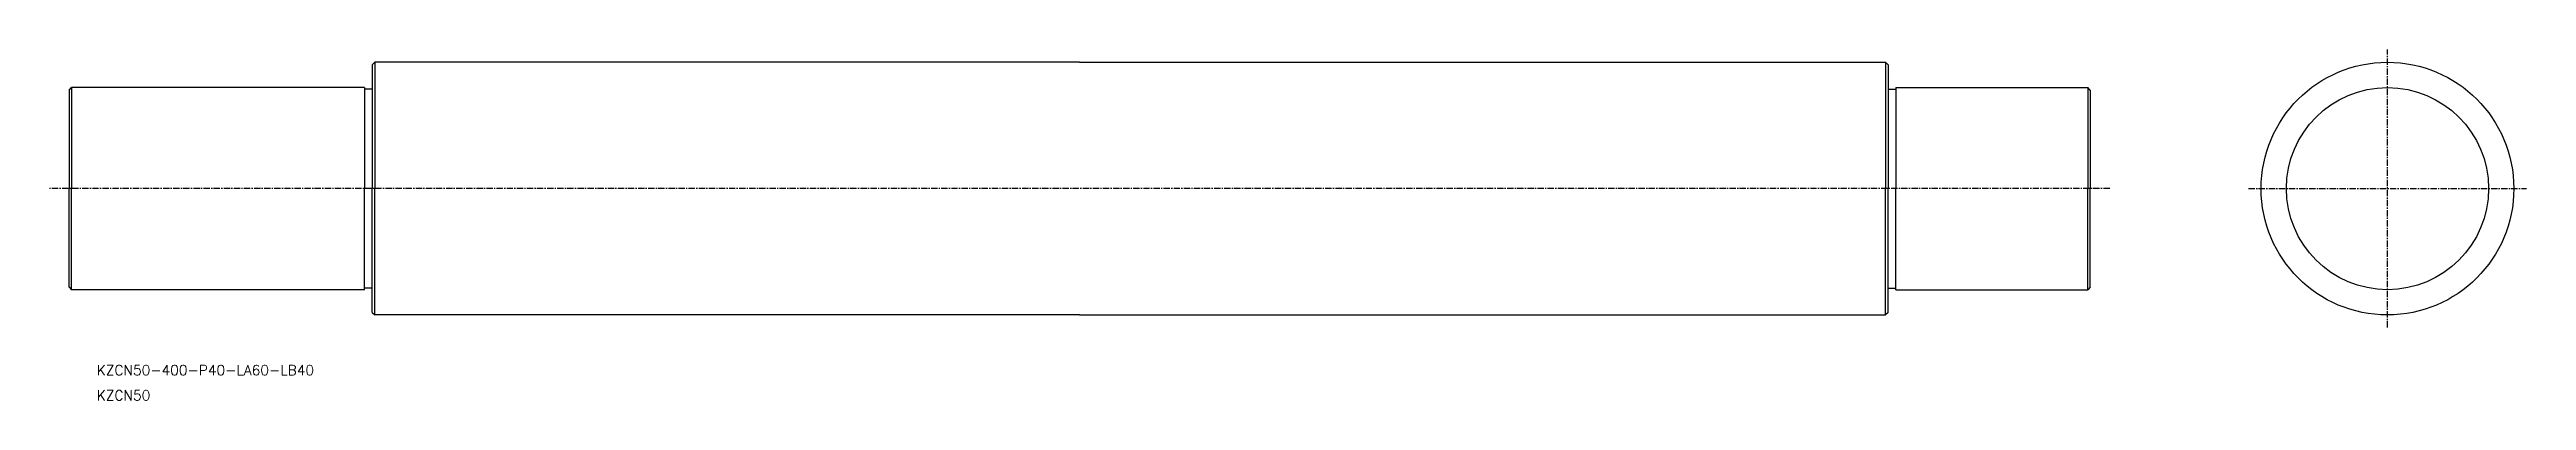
# Model space of a CAD drawing. Extents: x -23529 to -19844, y 30600 to 32404.
# Drawn here: x -23529.1 to -23038.9, y 32334.8 to 32404.2 of the extents above; entities outside this region: 1.
import ezdxf

# ---------------------------------------------------------------- set-up
doc = ezdxf.new("R2010")
doc.units = 0
doc.header["$PDMODE"] = 1
doc.linetypes.add('CENTER', pattern=[2, 1.25, -0.25, 0.25, -0.25])
doc.layers.get('0').update_dxf_attribs({"linetype": 'CONTINUOUS'})
doc.layers.add('CENTER', color=1, linetype='CENTER')
doc.styles.add('MISUMI', font='txt.shx')

msp = doc.modelspace()

# ---------------------------------------------------------------- linework, layer by layer
at = {"color": 7, "linetype": 'CONTINUOUS'}
for p, q in [((-23465.23, 32401.23), (-23464.73, 32401.73)), ((-23325.23, 32401.73), (-23464.73, 32401.73)), ((-23464.73, 32401.73), (-23464.73, 32376.73)), ((-23325.23, 32401.73), (-23165.73, 32401.73)), ((-23165.73, 32401.73), (-23165.73, 32376.73)), ((-23165.23, 32401.23), (-23165.73, 32401.73)), ((-23465.23, 32401.23), (-23465.23, 32376.73)), ((-23165.23, 32401.23), (-23165.23, 32376.73)), ((-23525.23, 32396.23), (-23524.73, 32396.73)), ((-23525.23, 32396.23), (-23525.23, 32376.73)), ((-23466.73, 32396.73), (-23524.73, 32396.73)), ((-23524.73, 32396.73), (-23524.73, 32376.73)), ((-23466.73, 32396.73), (-23466.73, 32376.73)), ((-23465.23, 32396.43), (-23466.73, 32396.43)), ((-23165.23, 32396.43), (-23163.73, 32396.43)), ((-23163.73, 32396.73), (-23125.73, 32396.73)), ((-23163.73, 32396.73), (-23163.73, 32376.73)), ((-23125.73, 32396.73), (-23125.73, 32376.73)), ((-23125.23, 32396.23), (-23125.73, 32396.73)), ((-23125.23, 32396.23), (-23125.23, 32376.73)), ((-23525.23, 32357.23), (-23525.23, 32376.73)), ((-23524.73, 32356.73), (-23524.73, 32376.73)), ((-23466.73, 32356.73), (-23466.73, 32376.73)), ((-23465.23, 32352.23), (-23465.23, 32376.73)), ((-23464.73, 32351.73), (-23464.73, 32376.73)), ((-23165.73, 32351.73), (-23165.73, 32376.73)), ((-23165.23, 32352.23), (-23165.23, 32376.73)), ((-23163.73, 32356.73), (-23163.73, 32376.73)), ((-23125.73, 32356.73), (-23125.73, 32376.73)), ((-23125.23, 32357.23), (-23125.23, 32376.73)), ((-23525.23, 32357.23), (-23524.73, 32356.73)), ((-23466.73, 32356.73), (-23524.73, 32356.73)), ((-23465.23, 32357.03), (-23466.73, 32357.03)), ((-23165.23, 32357.03), (-23163.73, 32357.03)), ((-23163.73, 32356.73), (-23125.73, 32356.73)), ((-23125.23, 32357.23), (-23125.73, 32356.73)), ((-23465.23, 32352.23), (-23464.73, 32351.73)), ((-23325.23, 32351.73), (-23464.73, 32351.73)), ((-23325.23, 32351.73), (-23165.73, 32351.73)), ((-23165.23, 32352.23), (-23165.73, 32351.73))]:
    msp.add_line(p, q, dxfattribs=at)
for radius in [25, 20]:
    msp.add_circle((-23066.4, 32376.73), radius, dxfattribs=at)
msp.add_point((-19844.35, 30599.58), dxfattribs=at)
at = {"layer": 'CENTER', "color": 1, "linetype": 'CENTER'}
for p, q in [((-23066.4, 32349.23), (-23066.4, 32404.23)), ((-23121.37, 32376.73), (-23529.09, 32376.73)), ((-23093.9, 32376.73), (-23038.9, 32376.73))]:
    msp.add_line(p, q, dxfattribs=at)

# ---------------------------------------------------------------- texts
at = {"color": 7, "linetype": 'CONTINUOUS', "style": 'MISUMI'}
for s, p in [('KZCN50-400-P40-LA60-LB40', (-23519.77, 32339.82)), ('KZCN50', (-23519.77, 32334.82))]:
    msp.add_text(s, height=2, dxfattribs=at).set_placement(p)

doc.saveas('drawing.dxf')
